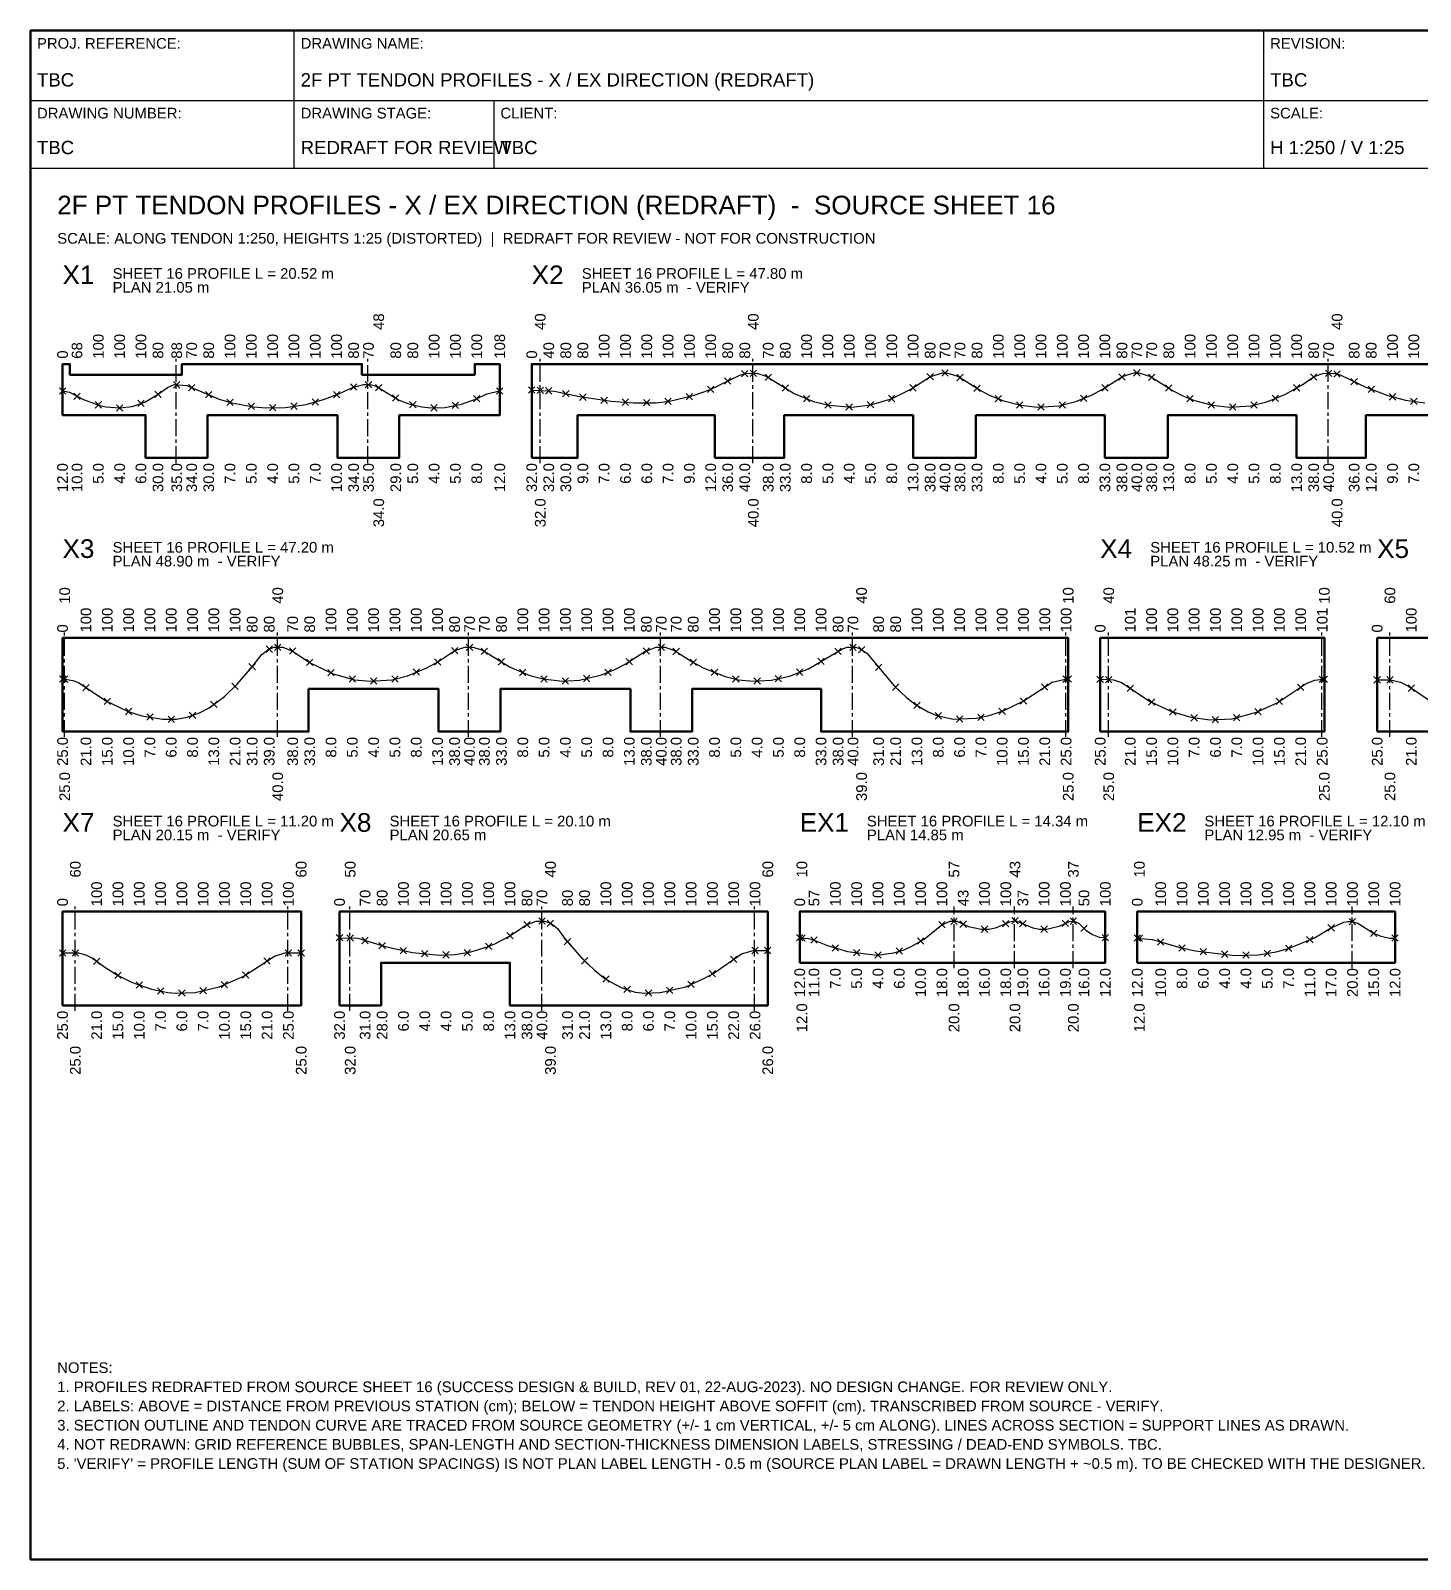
# Model space of a CAD drawing. Header units: millimetres. Extents: x 7 to 413, y 5 to 292.
# Drawn here: x 7 to 267.9, y 5 to 292 of the extents above; entities that cross this region are included whole.
import ezdxf
from ezdxf.enums import TextEntityAlignment as Align

# ---------------------------------------------------------------- set-up
doc = ezdxf.new("R2010")
doc.units = ezdxf.units.MM
doc.linetypes.add('CENTER', pattern=[5.08, 3.175, -0.635, 0.635, -0.635])
for name, color, linetype, lineweight in [('S-ANNO-TEXT', 7, 'CONTINUOUS', 18), ('S-CONC-OUTLINE', 7, 'CONTINUOUS', 50), ('S-DETAIL-THIN', 8, 'CONTINUOUS', 18), ('S-GRID', 1, 'CENTER', 25), ('S-PT-TENDON', 3, 'CONTINUOUS', 25), ('S-TBLK-BORDER', 7, 'CONTINUOUS', 50), ('S-TBLK-LINE', 7, 'CONTINUOUS', 25), ('S-TBLK-TEXT', 7, 'CONTINUOUS', 18)]:
    doc.layers.add(name, color=color, linetype=linetype, lineweight=lineweight)
doc.styles.add('TEXT_2.0', font='arial.ttf')
doc.styles.add('TEXT_2.5', font='arial.ttf')
doc.styles.add('TEXT_3.5', font='arial.ttf')

# ---------------------------------------------------------------- blocks, each defined once
blk = doc.blocks.new('STR_TITLEBLOCK_A3')
at = {"layer": 'S-TBLK-BORDER'}
blk.add_lwpolyline([(7, 5), (413, 5), (413, 292), (7, 292)], close=True, dxfattribs=at)
at = {"layer": 'S-TBLK-LINE'}
for p, q in [((56.5, 266.2), (56.5, 292)), ((238.5, 266.2), (238.5, 292)), ((7, 278.9), (272.2, 278.9)), ((94, 266.2), (94, 278.9)), ((7, 266.2), (413, 266.2))]:
    blk.add_line(p, q, dxfattribs=at)
at = {"layer": 'S-TBLK-TEXT', "color": 8, "style": 'TEXT_2.0'}
for s, p in [('PROJ. REFERENCE:', (8.2, 288.6)), ('DRAWING NAME:', (57.7, 288.6)), ('REVISION:', (239.7, 288.6)), ('DRAWING NUMBER:', (8.2, 275.5)), ('DRAWING STAGE:', (57.7, 275.5)), ('CLIENT:', (95.2, 275.5)), ('SCALE:', (239.7, 275.5))]:
    blk.add_text(s, height=2, dxfattribs=at).set_placement(p)
at = {"layer": 'S-TBLK-TEXT', "style": 'TEXT_2.5'}
for tag, p in [('PROJ_REFERENCE', (8.2, 281.5)), ('DRAWING_NAME', (57.7, 281.5)), ('REVISION', (239.7, 281.5)), ('DRAWN_BY', (320.9, 281.5)), ('DRAWING_NUMBER', (8.2, 268.8)), ('DRAWING_STAGE', (57.7, 268.8)), ('CLIENT', (95.2, 268.8)), ('SCALE', (239.7, 268.8)), ('ISSUE_DATE', (320.9, 268.8))]:
    blk.add_attdef(tag, p, '', height=2.5, dxfattribs=at)

msp = doc.modelspace()

# ---------------------------------------------------------------- linework, layer by layer
at = {"layer": 'S-CONC-OUTLINE'}
for points in [[(13, 219.8), (28.6, 219.8), (28.6, 211.8), (40.2, 211.8), (40.2, 219.8), (64.6, 219.8), (64.6, 211.8), (76.2, 211.8), (76.2, 219.8), (95.08, 219.8), (95.08, 229.4), (90.4, 229.4), (90.4, 227.4), (69.2, 227.4), (69.2, 229.4), (35.4, 229.4), (35.4, 227.4), (14.4, 227.4), (14.4, 229.4), (13, 229.4)], [(101.08, 211.8), (109.68, 211.8), (109.68, 219.8), (135.48, 219.8), (135.48, 211.8), (148.48, 211.8), (148.48, 219.8), (172.68, 219.8), (172.68, 211.8), (184.48, 211.8), (184.48, 219.8), (208.68, 219.8), (208.68, 211.8), (220.48, 211.8), (220.48, 219.8), (244.68, 219.8), (244.68, 211.8), (257.68, 211.8), (257.68, 219.8), (283.48, 219.8), (283.48, 211.8), (292.28, 211.8), (292.28, 229.4), (101.08, 229.4)], [(13, 160.4), (59.2, 160.4), (59.2, 168.4), (83.6, 168.4), (83.6, 160.4), (95.2, 160.4), (95.2, 168.4), (119.6, 168.4), (119.6, 160.4), (131.2, 160.4), (131.2, 168.4), (155.4, 168.4), (155.4, 160.4), (201.8, 160.4), (201.8, 178), (13, 178)], [(207.8, 160.4), (249.88, 160.4), (249.88, 178), (207.8, 178)], [(259.8, 160.4), (304.6, 160.4), (304.6, 178), (259.8, 178)], [(13, 109), (57.8, 109), (57.8, 126.6), (13, 126.6)], [(65, 109), (72.8, 109), (72.8, 117), (97, 117), (97, 109), (145.4, 109), (145.4, 126.6), (65, 126.6)], [(151.4, 117), (208.76, 117), (208.76, 126.6), (151.4, 126.6)], [(214.76, 117), (263.16, 117), (263.16, 126.6), (214.76, 126.6)]]:
    msp.add_lwpolyline(points, close=True, dxfattribs=at)
at = {"layer": 'S-DETAIL-THIN'}
for p, q in [((137.28, 225.61), (138.48, 226.81)), ((137.28, 226.81), (138.48, 225.61)), ((140.48, 226.97), (141.68, 228.17)), ((140.48, 228.17), (141.68, 226.97)), ((142.08, 227.04), (143.28, 228.24)), ((142.08, 228.24), (143.28, 227.04)), ((144.88, 226.29), (146.08, 227.49)), ((144.88, 227.49), (146.08, 226.29)), ((175.28, 226.41), (176.48, 227.61)), ((175.28, 227.61), (176.48, 226.41)), ((178.08, 227.13), (179.28, 228.33)), ((178.08, 228.33), (179.28, 227.13)), ((180.88, 226.27), (182.08, 227.47)), ((180.88, 227.47), (182.08, 226.27)), ((211.28, 226.38), (212.48, 227.58)), ((211.28, 227.58), (212.48, 226.38)), ((214.08, 227.15), (215.28, 228.35)), ((214.08, 228.35), (215.28, 227.15)), ((216.88, 226.3), (218.08, 227.5)), ((216.88, 227.5), (218.08, 226.3)), ((247.28, 226.38), (248.48, 227.58)), ((247.28, 227.58), (248.48, 226.38)), ((250.08, 227.04), (251.28, 228.24)), ((250.08, 228.24), (251.28, 227.04)), ((251.68, 226.92), (252.88, 228.12)), ((251.68, 228.12), (252.88, 226.92)), ((12.4, 223.75), (13.6, 224.95)), ((12.4, 224.95), (13.6, 223.75)), ((15.12, 222.76), (16.32, 223.96)), ((15.12, 223.96), (16.32, 222.76)), ((30.32, 223.1), (31.52, 224.3)), ((30.32, 224.3), (31.52, 223.1)), ((33.84, 224.9), (35.04, 226.1)), ((33.84, 226.1), (35.04, 224.9)), ((36.64, 224.38), (37.84, 225.58)), ((36.64, 225.58), (37.84, 224.38)), ((39.84, 223.04), (41.04, 224.24)), ((39.84, 224.24), (41.04, 223.04)), ((63.84, 223.05), (65.04, 224.25)), ((63.84, 224.25), (65.04, 223.05)), ((67.04, 224.47), (68.24, 225.67)), ((67.04, 225.67), (68.24, 224.47)), ((69.84, 224.94), (71.04, 226.14)), ((69.84, 226.14), (71.04, 224.94)), ((71.76, 224.35), (72.96, 225.55)), ((71.76, 225.55), (72.96, 224.35)), ((94.48, 223.75), (95.68, 224.95)), ((94.48, 224.95), (95.68, 223.75)), ((100.48, 223.91), (101.68, 225.11)), ((100.48, 225.11), (101.68, 223.91)), ((102.08, 223.85), (103.28, 225.05)), ((102.08, 225.05), (103.28, 223.85)), ((103.68, 223.77), (104.88, 224.97)), ((103.68, 224.97), (104.88, 223.77)), ((106.88, 223.25), (108.08, 224.45)), ((106.88, 224.45), (108.08, 223.25)), ((130.08, 222.7), (131.28, 223.9)), ((130.08, 223.9), (131.28, 222.7)), ((134.08, 224.06), (135.28, 225.26)), ((134.08, 225.26), (135.28, 224.06)), ((148.08, 224.32), (149.28, 225.52)), ((148.08, 225.52), (149.28, 224.32)), ((172.08, 224.33), (173.28, 225.53)), ((172.08, 225.53), (173.28, 224.33)), ((184.08, 224.25), (185.28, 225.45)), ((184.08, 225.45), (185.28, 224.25)), ((208.08, 224.34), (209.28, 225.54)), ((208.08, 225.54), (209.28, 224.34)), ((220.08, 224.28), (221.28, 225.48)), ((220.08, 225.48), (221.28, 224.28)), ((244.08, 224.34), (245.28, 225.54)), ((244.08, 225.54), (245.28, 224.34)), ((254.88, 225.51), (256.08, 226.71)), ((254.88, 226.71), (256.08, 225.51)), ((258.08, 224.05), (259.28, 225.25)), ((258.08, 225.25), (259.28, 224.05)), ((19.12, 221.14), (20.32, 222.34)), ((19.12, 222.34), (20.32, 221.14)), ((23.12, 220.57), (24.32, 221.77)), ((23.12, 221.77), (24.32, 220.57)), ((27.12, 221.41), (28.32, 222.61)), ((27.12, 222.61), (28.32, 221.41)), ((43.84, 221.62), (45.04, 222.82)), ((43.84, 222.82), (45.04, 221.62)), ((47.84, 220.84), (49.04, 222.04)), ((47.84, 222.04), (49.04, 220.84)), ((51.84, 220.59), (53.04, 221.79)), ((51.84, 221.79), (53.04, 220.59)), ((55.84, 220.89), (57.04, 222.09)), ((55.84, 222.09), (57.04, 220.89)), ((59.84, 221.7), (61.04, 222.9)), ((59.84, 222.9), (61.04, 221.7)), ((74.96, 222.43), (76.16, 223.63)), ((74.96, 223.63), (76.16, 222.43)), ((78.16, 221.18), (79.36, 222.38)), ((78.16, 222.38), (79.36, 221.18)), ((82.16, 220.58), (83.36, 221.78)), ((82.16, 221.78), (83.36, 220.58)), ((86.16, 221.05), (87.36, 222.25)), ((86.16, 222.25), (87.36, 221.05)), ((90.16, 222.29), (91.36, 223.49)), ((90.16, 223.49), (91.36, 222.29)), ((110.08, 222.58), (111.28, 223.78)), ((110.08, 223.78), (111.28, 222.58)), ((114.08, 222.01), (115.28, 223.21)), ((114.08, 223.21), (115.28, 222.01)), ((118.08, 221.64), (119.28, 222.84)), ((118.08, 222.84), (119.28, 221.64)), ((122.08, 221.53), (123.28, 222.73)), ((122.08, 222.73), (123.28, 221.53)), ((126.08, 221.79), (127.28, 222.99)), ((126.08, 222.99), (127.28, 221.79)), ((152.08, 222.32), (153.28, 223.52)), ((152.08, 223.52), (153.28, 222.32)), ((156.08, 221.1), (157.28, 222.3)), ((156.08, 222.3), (157.28, 221.1)), ((160.08, 220.72), (161.28, 221.92)), ((160.08, 221.92), (161.28, 220.72)), ((164.08, 221.15), (165.28, 222.35)), ((164.08, 222.35), (165.28, 221.15)), ((168.08, 222.33), (169.28, 223.53)), ((168.08, 223.53), (169.28, 222.33)), ((188.08, 222.29), (189.28, 223.49)), ((188.08, 223.49), (189.28, 222.29)), ((192.08, 221.12), (193.28, 222.32)), ((192.08, 222.32), (193.28, 221.12)), ((196.08, 220.72), (197.28, 221.92)), ((196.08, 221.92), (197.28, 220.72)), ((200.08, 221.13), (201.28, 222.33)), ((200.08, 222.33), (201.28, 221.13)), ((204.08, 222.36), (205.28, 223.56)), ((204.08, 223.56), (205.28, 222.36)), ((224.08, 222.28), (225.28, 223.48)), ((224.08, 223.48), (225.28, 222.28)), ((228.08, 221.12), (229.28, 222.32)), ((228.08, 222.32), (229.28, 221.12)), ((232.08, 220.72), (233.28, 221.92)), ((232.08, 221.92), (233.28, 220.72)), ((236.08, 221.11), (237.28, 222.31)), ((236.08, 222.31), (237.28, 221.11)), ((240.08, 222.38), (241.28, 223.58)), ((240.08, 223.58), (241.28, 222.38)), ((262.08, 222.64), (263.28, 223.84)), ((262.08, 223.84), (263.28, 222.64)), ((266.08, 221.8), (267.28, 223)), ((266.08, 223), (267.28, 221.8)), ((51.2, 175.28), (52.4, 176.48)), ((51.2, 176.48), (52.4, 175.28)), ((52.8, 175.64), (54, 176.84)), ((52.8, 176.84), (54, 175.64)), ((55.6, 174.91), (56.8, 176.11)), ((55.6, 176.11), (56.8, 174.91)), ((86, 174.97), (87.2, 176.17)), ((86, 176.17), (87.2, 174.97)), ((88.8, 175.64), (90, 176.84)), ((88.8, 176.84), (90, 175.64)), ((91.6, 174.87), (92.8, 176.07)), ((91.6, 176.07), (92.8, 174.87)), ((122, 174.94), (123.2, 176.14)), ((122, 176.14), (123.2, 174.94)), ((124.8, 175.64), (126, 176.84)), ((124.8, 176.84), (126, 175.64)), ((127.6, 174.84), (128.8, 176.04)), ((127.6, 176.04), (128.8, 174.84)), ((158, 174.89), (159.2, 176.09)), ((158, 176.09), (159.2, 174.89)), ((160.8, 175.64), (162, 176.84)), ((160.8, 176.84), (162, 175.64)), ((162.4, 175.19), (163.6, 176.39)), ((162.4, 176.39), (163.6, 175.19)), ((48, 171.97), (49.2, 173.17)), ((48, 173.17), (49.2, 171.97)), ((58.8, 172.79), (60, 173.99)), ((58.8, 173.99), (60, 172.79)), ((82.8, 172.88), (84, 174.08)), ((82.8, 174.08), (84, 172.88)), ((94.8, 172.9), (96, 174.1)), ((94.8, 174.1), (96, 172.9)), ((118.8, 172.94), (120, 174.14)), ((118.8, 174.14), (120, 172.94)), ((130.8, 172.78), (132, 173.98)), ((130.8, 173.98), (132, 172.78)), ((154.8, 173), (156, 174.2)), ((154.8, 174.2), (156, 173)), ((165.6, 171.86), (166.8, 173.06)), ((165.6, 173.06), (166.8, 171.86)), ((12.4, 169.69), (13.6, 170.89)), ((12.4, 170.89), (13.6, 169.69)), ((12.8, 169.64), (14, 170.84)), ((12.8, 170.84), (14, 169.64)), ((44.8, 168.32), (46, 169.52)), ((44.8, 169.52), (46, 168.32)), ((62.8, 170.85), (64, 172.05)), ((62.8, 172.05), (64, 170.85)), ((66.8, 169.66), (68, 170.86)), ((66.8, 170.86), (68, 169.66)), ((70.8, 169.3), (72, 170.5)), ((70.8, 170.5), (72, 169.3)), ((74.8, 169.7), (76, 170.9)), ((74.8, 170.9), (76, 169.7)), ((78.8, 170.97), (80, 172.17)), ((78.8, 172.17), (80, 170.97)), ((98.8, 170.9), (100, 172.1)), ((98.8, 172.1), (100, 170.9)), ((102.8, 169.66), (104, 170.86)), ((102.8, 170.86), (104, 169.66)), ((106.8, 169.29), (108, 170.49)), ((106.8, 170.49), (108, 169.29)), ((110.8, 169.77), (112, 170.97)), ((110.8, 170.97), (112, 169.77)), ((114.8, 170.93), (116, 172.13)), ((114.8, 172.13), (116, 170.93)), ((134.8, 170.94), (136, 172.14)), ((134.8, 172.14), (136, 170.94)), ((138.8, 169.66), (140, 170.86)), ((138.8, 170.86), (140, 169.66)), ((142.8, 169.3), (144, 170.5)), ((142.8, 170.5), (144, 169.3)), ((146.8, 169.75), (148, 170.95)), ((146.8, 170.95), (148, 169.75)), ((150.8, 170.96), (152, 172.16)), ((150.8, 172.16), (152, 170.96)), ((168.8, 168.14), (170, 169.34)), ((168.8, 169.34), (170, 168.14)), ((196.8, 168.18), (198, 169.38)), ((196.8, 169.38), (198, 168.18)), ((200.8, 169.65), (202, 170.85)), ((200.8, 170.85), (202, 169.65)), ((201.2, 169.69), (202.4, 170.89)), ((201.2, 170.89), (202.4, 169.69)), ((207.2, 169.62), (208.4, 170.82)), ((207.2, 170.82), (208.4, 169.62)), ((208.8, 169.56), (210, 170.76)), ((208.8, 170.76), (210, 169.56)), ((248.88, 169.61), (250.08, 170.81)), ((248.88, 170.81), (250.08, 169.61)), ((249.28, 169.62), (250.48, 170.82)), ((249.28, 170.82), (250.48, 169.62)), ((259.2, 169.52), (260.4, 170.72)), ((259.2, 170.72), (260.4, 169.52)), ((261.6, 169.52), (262.8, 170.72)), ((261.6, 170.72), (262.8, 169.52)), ((16.8, 168.07), (18, 169.27)), ((16.8, 169.27), (18, 168.07)), ((20.8, 165.46), (22, 166.66)), ((20.8, 166.66), (22, 165.46)), ((192.8, 165.54), (194, 166.74)), ((192.8, 166.74), (194, 165.54)), ((212.84, 167.93), (214.04, 169.13)), ((212.84, 169.13), (214.04, 167.93)), ((216.84, 165.35), (218.04, 166.55)), ((216.84, 166.55), (218.04, 165.35)), ((240.84, 165.47), (242.04, 166.67)), ((240.84, 166.67), (242.04, 165.47)), ((244.84, 168.11), (246.04, 169.31)), ((244.84, 169.31), (246.04, 168.11)), ((265.6, 167.96), (266.8, 169.16)), ((265.6, 169.16), (266.8, 167.96)), ((24.8, 163.57), (26, 164.77)), ((24.8, 164.77), (26, 163.57)), ((28.8, 162.52), (30, 163.72)), ((28.8, 163.72), (30, 162.52)), ((36.8, 162.84), (38, 164.04)), ((36.8, 164.04), (38, 162.84)), ((40.8, 164.91), (42, 166.11)), ((40.8, 166.11), (42, 164.91)), ((172.8, 164.75), (174, 165.95)), ((172.8, 165.95), (174, 164.75)), ((176.8, 162.76), (178, 163.96)), ((176.8, 163.96), (178, 162.76)), ((184.8, 162.49), (186, 163.69)), ((184.8, 163.69), (186, 162.49)), ((188.8, 163.63), (190, 164.83)), ((188.8, 164.83), (190, 163.63)), ((220.84, 163.49), (222.04, 164.69)), ((220.84, 164.69), (222.04, 163.49)), ((224.84, 162.39), (226.04, 163.59)), ((224.84, 163.59), (226.04, 162.39)), ((232.84, 162.42), (234.04, 163.62)), ((232.84, 163.62), (234.04, 162.42)), ((236.84, 163.56), (238.04, 164.76)), ((236.84, 164.76), (238.04, 163.56)), ((32.8, 162.11), (34, 163.31)), ((32.8, 163.31), (34, 162.11)), ((180.8, 162.17), (182, 163.37)), ((180.8, 163.37), (182, 162.17)), ((228.84, 162.05), (230.04, 163.25)), ((228.84, 163.25), (230.04, 162.05)), ((99.6, 123.57), (100.8, 124.77)), ((99.6, 124.77), (100.8, 123.57)), ((102.4, 124.24), (103.6, 125.44)), ((102.4, 125.44), (103.6, 124.24)), ((104, 123.82), (105.2, 125.02)), ((104, 125.02), (105.2, 123.82)), ((177.48, 123.54), (178.68, 124.74)), ((177.48, 124.74), (178.68, 123.54)), ((179.76, 124.21), (180.96, 125.41)), ((179.76, 125.41), (180.96, 124.21)), ((181.48, 123.65), (182.68, 124.85)), ((181.48, 124.85), (182.68, 123.65)), ((185.48, 122.71), (186.68, 123.91)), ((185.48, 123.91), (186.68, 122.71)), ((189.48, 123.76), (190.68, 124.96)), ((189.48, 124.96), (190.68, 123.76)), ((191.2, 124.32), (192.4, 125.52)), ((191.2, 125.52), (192.4, 124.32)), ((192.68, 123.74), (193.88, 124.94)), ((192.68, 124.94), (193.88, 123.74)), ((196.68, 122.71), (197.88, 123.91)), ((196.68, 123.91), (197.88, 122.71)), ((200.68, 123.79), (201.88, 124.99)), ((200.68, 124.99), (201.88, 123.79)), ((202.16, 124.22), (203.36, 125.42)), ((202.16, 125.42), (203.36, 124.22)), ((204.16, 122.87), (205.36, 124.07)), ((204.16, 124.07), (205.36, 122.87)), ((250.56, 122.96), (251.76, 124.16)), ((250.56, 124.16), (251.76, 122.96)), ((254.56, 124.14), (255.76, 125.34)), ((254.56, 125.34), (255.76, 124.14)), ((64.4, 121.1), (65.6, 122.3)), ((64.4, 122.3), (65.6, 121.1)), ((66.4, 121.04), (67.6, 122.24)), ((66.4, 122.24), (67.6, 121.04)), ((69.2, 120.59), (70.4, 121.79)), ((69.2, 121.79), (70.4, 120.59)), ((72.4, 119.63), (73.6, 120.83)), ((72.4, 120.83), (73.6, 119.63)), ((92.4, 119.51), (93.6, 120.71)), ((92.4, 120.71), (93.6, 119.51)), ((96.4, 121.49), (97.6, 122.69)), ((96.4, 122.69), (97.6, 121.49)), ((107.2, 120.37), (108.4, 121.57)), ((107.2, 121.57), (108.4, 120.37)), ((150.8, 121.1), (152, 122.3)), ((150.8, 122.3), (152, 121.1)), ((151.2, 121.06), (152.4, 122.26)), ((151.2, 122.26), (152.4, 121.06)), ((153.48, 120.67), (154.68, 121.87)), ((153.48, 121.87), (154.68, 120.67)), ((173.48, 120.47), (174.68, 121.67)), ((173.48, 121.67), (174.68, 120.47)), ((208.16, 121.14), (209.36, 122.34)), ((208.16, 122.34), (209.36, 121.14)), ((214.16, 121.04), (215.36, 122.24)), ((214.16, 122.24), (215.36, 121.04)), ((214.56, 121), (215.76, 122.2)), ((214.56, 122.2), (215.76, 121)), ((218.56, 120.31), (219.76, 121.51)), ((218.56, 121.51), (219.76, 120.31)), ((246.56, 120.73), (247.76, 121.93)), ((246.56, 121.93), (247.76, 120.73)), ((258.56, 121.93), (259.76, 123.13)), ((258.56, 123.13), (259.76, 121.93)), ((262.56, 121.04), (263.76, 122.24)), ((262.56, 122.24), (263.76, 121.04)), ((12.4, 118.24), (13.6, 119.44)), ((12.4, 119.44), (13.6, 118.24)), ((14.8, 118.24), (16, 119.44)), ((14.8, 119.44), (16, 118.24)), ((18.8, 116.69), (20, 117.89)), ((18.8, 117.89), (20, 116.69)), ((50.8, 116.73), (52, 117.93)), ((50.8, 117.93), (52, 116.73)), ((54.8, 118.24), (56, 119.44)), ((54.8, 119.44), (56, 118.24)), ((57.2, 118.24), (58.4, 119.44)), ((57.2, 119.44), (58.4, 118.24)), ((76.4, 118.7), (77.6, 119.9)), ((76.4, 119.9), (77.6, 118.7)), ((80.4, 118.12), (81.6, 119.32)), ((80.4, 119.32), (81.6, 118.12)), ((84.4, 117.9), (85.6, 119.1)), ((84.4, 119.1), (85.6, 117.9)), ((88.4, 118.32), (89.6, 119.52)), ((88.4, 119.52), (89.6, 118.32)), ((110.4, 116.77), (111.6, 117.97)), ((110.4, 117.97), (111.6, 116.77)), ((138.4, 117.07), (139.6, 118.27)), ((138.4, 118.27), (139.6, 117.07)), ((142.4, 118.71), (143.6, 119.91)), ((142.4, 119.91), (143.6, 118.71)), ((144.8, 118.71), (146, 119.91)), ((144.8, 119.91), (146, 118.71)), ((157.48, 119.19), (158.68, 120.39)), ((157.48, 120.39), (158.68, 119.19)), ((161.48, 118.31), (162.68, 119.51)), ((161.48, 119.51), (162.68, 118.31)), ((165.48, 117.89), (166.68, 119.09)), ((165.48, 119.09), (166.68, 117.89)), ((169.48, 118.59), (170.68, 119.79)), ((169.48, 119.79), (170.68, 118.59)), ((222.56, 119.2), (223.76, 120.4)), ((222.56, 120.4), (223.76, 119.2)), ((226.56, 118.48), (227.76, 119.68)), ((226.56, 119.68), (227.76, 118.48)), ((230.56, 118.02), (231.76, 119.22)), ((230.56, 119.22), (231.76, 118.02)), ((234.56, 117.84), (235.76, 119.04)), ((234.56, 119.04), (235.76, 117.84)), ((238.56, 118.18), (239.76, 119.38)), ((238.56, 119.38), (239.76, 118.18)), ((242.56, 119.1), (243.76, 120.3)), ((242.56, 120.3), (243.76, 119.1)), ((22.8, 114.05), (24, 115.25)), ((22.8, 115.25), (24, 114.05)), ((46.8, 114.13), (48, 115.33)), ((46.8, 115.33), (48, 114.13)), ((134.4, 114.34), (135.6, 115.54)), ((134.4, 115.54), (135.6, 114.34)), ((26.8, 112.24), (28, 113.44)), ((26.8, 113.44), (28, 112.24)), ((30.8, 111.09), (32, 112.29)), ((30.8, 112.29), (32, 111.09)), ((34.8, 110.74), (36, 111.94)), ((34.8, 111.94), (36, 110.74)), ((38.8, 111.16), (40, 112.36)), ((38.8, 112.36), (40, 111.16)), ((42.8, 112.3), (44, 113.5)), ((42.8, 113.5), (44, 112.3)), ((114.4, 113.34), (115.6, 114.54)), ((114.4, 114.54), (115.6, 113.34)), ((118.4, 111.4), (119.6, 112.6)), ((118.4, 112.6), (119.6, 111.4)), ((122.4, 110.74), (123.6, 111.94)), ((122.4, 111.94), (123.6, 110.74)), ((126.4, 111.22), (127.6, 112.42)), ((126.4, 112.42), (127.6, 111.22)), ((130.4, 112.35), (131.6, 113.55)), ((130.4, 113.55), (131.6, 112.35))]:
    msp.add_line(p, q, dxfattribs=at)
at = {"layer": 'S-GRID'}
for p, q in [((34.32, 210.8), (34.32, 230.4)), ((70.32, 210.8), (70.32, 230.4)), ((102.64, 210.8), (102.64, 230.4)), ((142.56, 210.8), (142.56, 230.4)), ((250.6, 210.8), (250.6, 230.4)), ((13.36, 159.4), (13.36, 179)), ((53.36, 159.4), (53.36, 179)), ((89.24, 159.4), (89.24, 179)), ((125.24, 159.4), (125.24, 179)), ((161.32, 159.4), (161.32, 179)), ((201.32, 159.4), (201.32, 179)), ((209.36, 159.4), (209.36, 179)), ((249.44, 159.4), (249.44, 179)), ((262.16, 159.4), (262.16, 179)), ((15.36, 108), (15.36, 127.6)), ((55.32, 108), (55.32, 127.6)), ((66.96, 108), (66.96, 127.6)), ((102.96, 108), (102.96, 127.6)), ((142.92, 108), (142.92, 127.6)), ((180.36, 116), (180.36, 127.6)), ((191.72, 116), (191.72, 127.6)), ((202.72, 116), (202.72, 127.6)), ((255.08, 116), (255.08, 127.6))]:
    msp.add_line(p, q, dxfattribs=at)
at = {"layer": 'S-PT-TENDON'}
for points in [[(101.24, 224.51), (105.35, 224.32), (110.03, 223.28), (115.97, 222.42), (120.19, 222.13), (124.42, 222.13), (126.93, 222.42), (131.38, 223.47), (134.47, 224.56), (140.18, 227.32), (141.2, 227.61), (143.37, 227.66), (145.09, 227.13), (150.34, 223.9), (153.99, 222.37), (156.85, 221.66), (161.19, 221.28), (164.73, 221.75), (168.72, 222.94), (172.26, 224.66), (175.92, 227.04), (178.2, 227.75), (179.23, 227.7), (181.06, 227.13), (185.28, 224.47), (187.11, 223.51), (189.73, 222.47), (192.93, 221.66), (196.01, 221.28), (200.01, 221.56), (203.21, 222.37), (206.29, 223.61), (208.23, 224.66), (212.12, 227.13), (214.17, 227.75), (215.08, 227.75), (217.25, 227.04), (221.48, 224.37), (223.31, 223.42), (225.48, 222.56), (228.9, 221.66), (232.1, 221.28), (236.1, 221.56), (239.06, 222.32), (242.49, 223.7), (245.69, 225.51), (247.97, 227.04), (249.8, 227.66), (251.97, 227.61), (253, 227.32), (257.68, 225.04), (261.79, 223.47), (265.1, 222.61), (268.75, 222.13)], [(13, 224.35), (14.29, 224.11), (16.92, 222.73), (20, 221.64), (21.14, 221.35), (23.77, 221.16), (26.06, 221.45), (28.46, 222.26), (30.97, 223.73), (32.68, 225.02), (33.94, 225.54), (36.34, 225.35), (42.4, 222.83), (44.8, 222.11), (48.91, 221.35), (51.19, 221.16), (54.85, 221.26), (58.74, 221.83), (62.16, 222.78), (65.02, 223.88), (67.42, 225.02), (69.59, 225.54), (70.73, 225.54), (71.76, 225.3), (76.22, 222.64), (77.82, 222.02), (80.45, 221.35), (82.16, 221.16), (84.79, 221.26), (87.87, 221.88), (90.73, 222.88), (92.67, 223.83), (95.07, 224.35)], [(13.13, 170.29), (14.96, 170), (15.98, 169.62), (21.12, 166.19), (25.35, 164.19), (27.86, 163.38), (31.74, 162.71), (34.37, 162.71), (36.42, 163.1), (38.71, 163.9), (40.53, 164.86), (43.39, 167), (45.79, 169.29), (48.3, 172.19), (50.36, 174.81), (51.61, 175.81), (52.75, 176.24), (54.35, 176.24), (56.18, 175.52), (59.49, 173.33), (63.83, 171.24), (67.83, 170.14), (70.8, 169.86), (74.79, 170.14), (77.76, 170.9), (81.42, 172.38), (83.47, 173.52), (86.67, 175.62), (88.5, 176.24), (90.1, 176.24), (91.81, 175.71), (97.06, 172.48), (100.72, 170.95), (103.23, 170.29), (106.77, 169.86), (110.08, 170.05), (114.19, 171.05), (116.82, 172.1), (118.64, 173.05), (122.3, 175.43), (124.47, 176.24), (126.07, 176.24), (127.78, 175.71), (131.32, 173.43), (133.26, 172.38), (137.37, 170.76), (139.88, 170.14), (142.74, 169.86), (146.05, 170.05), (149.48, 170.81), (153.02, 172.19), (159.3, 175.9), (160.32, 176.24), (161.92, 176.24), (162.84, 175.9), (163.98, 175.1), (169.12, 169), (171.52, 166.76), (173.11, 165.52), (175.51, 164.1), (177.11, 163.43), (180.19, 162.71), (184.53, 162.9), (186.93, 163.43), (189.56, 164.29), (193.33, 166.1), (198.81, 169.71), (201.55, 170.29)], [(207.94, 170.22), (210.33, 170.12), (211.82, 169.6), (217.18, 166.08), (221.17, 164.17), (224.82, 163.08), (228.36, 162.6), (232.58, 162.79), (237.14, 164.03), (241.02, 165.79), (246.5, 169.41), (248.1, 170.03), (249.58, 170.22)], [(259.94, 170.12), (262.34, 170.12), (264.17, 169.7), (265.65, 168.93), (270.33, 165.79), (272.84, 164.55), (276.38, 163.27), (280.61, 162.5), (283.69, 162.5), (286.55, 162.98), (289.17, 163.7), (291.23, 164.46), (293.97, 165.79), (299.22, 169.31), (301.16, 170.03), (304.36, 170.12)], [(65.13, 121.7), (68.45, 121.6), (73.81, 119.98), (78.72, 118.93), (83.75, 118.46), (86.71, 118.55), (89.68, 119.03), (92.54, 119.93), (94.02, 120.5), (96.76, 121.93), (100.07, 124.12), (101.9, 124.84), (103.5, 124.84), (104.64, 124.41), (105.9, 123.41), (107.38, 121.46), (110.46, 117.89), (112.86, 115.6), (114.57, 114.22), (115.72, 113.46), (117.89, 112.36), (120.51, 111.5), (122.34, 111.31), (125.19, 111.41), (129.99, 112.5), (133.41, 114.03), (135.24, 115.08), (140.49, 118.7), (142.66, 119.31), (145.18, 119.31)], [(151.4, 121.7), (153.05, 121.55), (154.08, 121.27), (156.59, 120.22), (160.36, 119.12), (165.84, 118.46), (169.03, 118.89), (170.97, 119.46), (172.46, 120.12), (174.74, 121.46), (178.05, 124.12), (179.65, 124.84), (180.91, 124.79), (183.08, 123.79), (185.47, 123.31), (186.96, 123.31), (188.33, 123.6), (190.84, 124.7), (191.87, 124.93), (195.18, 123.55), (196.43, 123.31), (197.8, 123.31), (200.31, 123.93), (202.03, 124.74), (202.94, 124.84), (203.85, 124.36), (205.11, 123.12), (206.36, 122.31), (207.62, 121.84), (208.76, 121.74)], [(214.76, 121.64), (217.65, 121.35), (222.57, 119.92), (225.65, 119.26), (233.07, 118.4), (237.53, 118.5), (240.84, 119.07), (243.13, 119.69), (248.04, 121.69), (251.01, 123.5), (253.52, 124.64), (254.2, 124.78), (255, 124.78), (256.15, 124.45), (259.12, 122.54), (260.49, 122.02), (262.2, 121.64), (263.16, 121.64)], [(13.15, 118.84), (16.01, 118.84), (17.49, 118.41), (18.63, 117.84), (21.14, 116.03), (23.31, 114.7), (25.94, 113.36), (29.71, 112.03), (32.79, 111.41), (34.27, 111.31), (37.93, 111.41), (42.38, 112.46), (47.06, 114.5), (52.77, 118.22), (54.71, 118.84), (57.56, 118.84)]]:
    msp.add_lwpolyline(points, dxfattribs=at)

# ---------------------------------------------------------------- block references
at = {"layer": 'S-TBLK-LINE'}
ref = msp.add_blockref('STR_TITLEBLOCK_A3', (0, 0), dxfattribs=at)
ref.add_attrib('PROJ_REFERENCE', 'TBC', (8.2, 281.5), dxfattribs={"layer": 'S-TBLK-TEXT', "height": 2.5, "style": 'TEXT_2.5'})
ref.add_attrib('DRAWING_NAME', '2F PT TENDON PROFILES - X / EX DIRECTION (REDRAFT)', (57.7, 281.5), dxfattribs={"layer": 'S-TBLK-TEXT', "height": 2.5, "style": 'TEXT_2.5'})
ref.add_attrib('REVISION', 'TBC', (239.7, 281.5), dxfattribs={"layer": 'S-TBLK-TEXT', "height": 2.5, "style": 'TEXT_2.5'})
ref.add_attrib('DRAWING_NUMBER', 'TBC', (8.2, 268.8), dxfattribs={"layer": 'S-TBLK-TEXT', "height": 2.5, "style": 'TEXT_2.5'})
ref.add_attrib('DRAWING_STAGE', 'REDRAFT FOR REVIEW', (57.7, 268.8), dxfattribs={"layer": 'S-TBLK-TEXT', "height": 2.5, "style": 'TEXT_2.5'})
ref.add_attrib('CLIENT', 'TBC', (95.2, 268.8), dxfattribs={"layer": 'S-TBLK-TEXT', "height": 2.5, "style": 'TEXT_2.5'})
ref.add_attrib('SCALE', 'H 1:250 / V 1:25', (239.7, 268.8), dxfattribs={"layer": 'S-TBLK-TEXT', "height": 2.5, "style": 'TEXT_2.5'})

# ---------------------------------------------------------------- texts
at = {"layer": 'S-ANNO-TEXT'}
for s, height, style, p in [('2F PT TENDON PROFILES - X / EX DIRECTION (REDRAFT)  -  SOURCE SHEET 16', 3.5, 'TEXT_3.5', (12, 257.5)), ('SCALE: ALONG TENDON 1:250, HEIGHTS 1:25 (DISTORTED)  |  REDRAFT FOR REVIEW - NOT FOR CONSTRUCTION', 2, 'TEXT_2.0', (12, 252)), ('X1', 3.5, 'TEXT_3.5', (13, 244.4)), ('SHEET 16 PROFILE L = 20.52 m', 2, 'TEXT_2.0', (22.4, 245.4)), ('X2', 3.5, 'TEXT_3.5', (101.08, 244.4)), ('SHEET 16 PROFILE L = 47.80 m', 2, 'TEXT_2.0', (110.48, 245.4)), ('PLAN 21.05 m', 2, 'TEXT_2.0', (22.4, 242.8)), ('PLAN 36.05 m  - VERIFY', 2, 'TEXT_2.0', (110.48, 242.8)), ('X3', 3.5, 'TEXT_3.5', (13, 193)), ('SHEET 16 PROFILE L = 47.20 m', 2, 'TEXT_2.0', (22.4, 194)), ('X4', 3.5, 'TEXT_3.5', (207.8, 193)), ('SHEET 16 PROFILE L = 10.52 m', 2, 'TEXT_2.0', (217.2, 194)), ('X5', 3.5, 'TEXT_3.5', (259.8, 193)), ('PLAN 48.90 m  - VERIFY', 2, 'TEXT_2.0', (22.4, 191.4)), ('PLAN 48.25 m  - VERIFY', 2, 'TEXT_2.0', (217.2, 191.4)), ('X7', 3.5, 'TEXT_3.5', (13, 141.6)), ('SHEET 16 PROFILE L = 11.20 m', 2, 'TEXT_2.0', (22.4, 142.6)), ('X8', 3.5, 'TEXT_3.5', (65, 141.6)), ('SHEET 16 PROFILE L = 20.10 m', 2, 'TEXT_2.0', (74.4, 142.6)), ('EX1', 3.5, 'TEXT_3.5', (151.4, 141.6)), ('SHEET 16 PROFILE L = 14.34 m', 2, 'TEXT_2.0', (164, 142.6)), ('EX2', 3.5, 'TEXT_3.5', (214.76, 141.6)), ('SHEET 16 PROFILE L = 12.10 m', 2, 'TEXT_2.0', (227.36, 142.6)), ('PLAN 20.15 m  - VERIFY', 2, 'TEXT_2.0', (22.4, 140)), ('PLAN 20.65 m', 2, 'TEXT_2.0', (74.4, 140)), ('PLAN 14.85 m', 2, 'TEXT_2.0', (164, 140)), ('PLAN 12.95 m  - VERIFY', 2, 'TEXT_2.0', (227.36, 140)), ('NOTES:', 2, 'TEXT_2.0', (12, 40)), ('1. PROFILES REDRAFTED FROM SOURCE SHEET 16 (SUCCESS DESIGN & BUILD, REV 01, 22-AUG-2023). NO DESIGN CHANGE. FOR REVIEW ONLY.', 2, 'TEXT_2.0', (12, 36.4)), ('2. LABELS: ABOVE = DISTANCE FROM PREVIOUS STATION (cm); BELOW = TENDON HEIGHT ABOVE SOFFIT (cm). TRANSCRIBED FROM SOURCE - VERIFY.', 2, 'TEXT_2.0', (12, 32.8)), ('3. SECTION OUTLINE AND TENDON CURVE ARE TRACED FROM SOURCE GEOMETRY (+/- 1 cm VERTICAL, +/- 5 cm ALONG). LINES ACROSS SECTION = SUPPORT LINES AS DRAWN.', 2, 'TEXT_2.0', (12, 29.2)), ('4. NOT REDRAWN: GRID REFERENCE BUBBLES, SPAN-LENGTH AND SECTION-THICKNESS DIMENSION LABELS, STRESSING / DEAD-END SYMBOLS. TBC.', 2, 'TEXT_2.0', (12, 25.6)), ("5. 'VERIFY' = PROFILE LENGTH (SUM OF STATION SPACINGS) IS NOT PLAN LABEL LENGTH - 0.5 m (SOURCE PLAN LABEL = DRAWN LENGTH + ~0.5 m). TO BE CHECKED WITH THE DESIGNER.", 2, 'TEXT_2.0', (12, 22))]:
    msp.add_text(s, height=height, dxfattribs=dict(at, style=style)).set_placement(p)
at = {"layer": 'S-ANNO-TEXT', "style": 'TEXT_2.0'}
for s, p in [('48', (73.36, 235.8)), ('40', (103.68, 235.8)), ('40', (143.68, 235.8)), ('40', (253.28, 235.8)), ('68', (16.72, 230.4)), ('100', (20.72, 230.4)), ('100', (24.72, 230.4)), ('100', (28.72, 230.4)), ('80', (31.92, 230.4)), ('88', (35.44, 230.4)), ('70', (38.24, 230.4)), ('80', (41.44, 230.4)), ('100', (45.44, 230.4)), ('100', (49.44, 230.4)), ('100', (53.44, 230.4)), ('100', (57.44, 230.4)), ('100', (61.44, 230.4)), ('100', (65.44, 230.4)), ('80', (68.64, 230.4)), ('70', (71.44, 230.4)), ('80', (76.56, 230.4)), ('80', (79.76, 230.4)), ('100', (83.76, 230.4)), ('100', (87.76, 230.4)), ('100', (91.76, 230.4)), ('108', (96.08, 230.4)), ('40', (105.28, 230.4)), ('80', (108.48, 230.4)), ('80', (111.68, 230.4)), ('100', (115.68, 230.4)), ('100', (119.68, 230.4)), ('100', (123.68, 230.4)), ('100', (127.68, 230.4)), ('100', (131.68, 230.4)), ('100', (135.68, 230.4)), ('80', (138.88, 230.4)), ('80', (142.08, 230.4)), ('70', (146.48, 230.4)), ('80', (149.68, 230.4)), ('100', (153.68, 230.4)), ('100', (157.68, 230.4)), ('100', (161.68, 230.4)), ('100', (165.68, 230.4)), ('100', (169.68, 230.4)), ('100', (173.68, 230.4)), ('80', (176.88, 230.4)), ('70', (179.68, 230.4)), ('70', (182.48, 230.4)), ('80', (185.68, 230.4)), ('100', (189.68, 230.4)), ('100', (193.68, 230.4)), ('100', (197.68, 230.4)), ('100', (201.68, 230.4)), ('100', (205.68, 230.4)), ('100', (209.68, 230.4)), ('80', (212.88, 230.4)), ('70', (215.68, 230.4)), ('70', (218.48, 230.4)), ('80', (221.68, 230.4)), ('100', (225.68, 230.4)), ('100', (229.68, 230.4)), ('100', (233.68, 230.4)), ('100', (237.68, 230.4)), ('100', (241.68, 230.4)), ('100', (245.68, 230.4)), ('80', (248.88, 230.4)), ('70', (251.68, 230.4)), ('80', (256.48, 230.4)), ('80', (259.68, 230.4)), ('100', (263.68, 230.4)), ('100', (267.68, 230.4)), ('0', (14, 230.4)), ('0', (102.08, 230.4)), ('10', (14.4, 184.4)), ('40', (54.4, 184.4)), ('40', (164, 184.4)), ('10', (202.8, 184.4)), ('40', (210.4, 184.4)), ('10', (250.88, 184.4)), ('60', (263.2, 184.4)), ('100', (18.4, 179)), ('100', (22.4, 179)), ('100', (26.4, 179)), ('100', (30.4, 179)), ('100', (34.4, 179)), ('100', (38.4, 179)), ('100', (42.4, 179)), ('100', (46.4, 179)), ('80', (49.6, 179)), ('80', (52.8, 179)), ('70', (57.2, 179)), ('80', (60.4, 179)), ('100', (64.4, 179)), ('100', (68.4, 179)), ('100', (72.4, 179)), ('100', (76.4, 179)), ('100', (80.4, 179)), ('100', (84.4, 179)), ('80', (87.6, 179)), ('70', (90.4, 179)), ('70', (93.2, 179)), ('80', (96.4, 179)), ('100', (100.4, 179)), ('100', (104.4, 179)), ('100', (108.4, 179)), ('100', (112.4, 179)), ('100', (116.4, 179)), ('100', (120.4, 179)), ('80', (123.6, 179)), ('70', (126.4, 179)), ('70', (129.2, 179)), ('80', (132.4, 179)), ('100', (136.4, 179)), ('100', (140.4, 179)), ('100', (144.4, 179)), ('100', (148.4, 179)), ('100', (152.4, 179)), ('100', (156.4, 179)), ('80', (159.6, 179)), ('70', (162.4, 179)), ('80', (167.2, 179)), ('80', (170.4, 179)), ('100', (174.4, 179)), ('100', (178.4, 179)), ('100', (182.4, 179)), ('100', (186.4, 179)), ('100', (190.4, 179)), ('100', (194.4, 179)), ('100', (198.4, 179)), ('100', (202.4, 179)), ('101', (214.44, 179)), ('100', (218.44, 179)), ('100', (222.44, 179)), ('100', (226.44, 179)), ('100', (230.44, 179)), ('100', (234.44, 179)), ('100', (238.44, 179)), ('100', (242.44, 179)), ('100', (246.44, 179)), ('101', (250.48, 179)), ('100', (267.2, 179)), ('0', (14, 179)), ('0', (208.8, 179)), ('0', (260.8, 179)), ('60', (16.4, 133)), ('60', (58.8, 133)), ('50', (68, 133)), ('40', (105.6, 133)), ('60', (146.4, 133)), ('10', (152.8, 133)), ('57', (181.36, 133)), ('43', (192.8, 133)), ('37', (203.76, 133)), ('10', (216.16, 133)), ('100', (20.4, 127.6)), ('100', (24.4, 127.6)), ('100', (28.4, 127.6)), ('100', (32.4, 127.6)), ('100', (36.4, 127.6)), ('100', (40.4, 127.6)), ('100', (44.4, 127.6)), ('100', (48.4, 127.6)), ('100', (52.4, 127.6)), ('100', (56.4, 127.6)), ('100', (78, 127.6)), ('100', (82, 127.6)), ('100', (86, 127.6)), ('100', (90, 127.6)), ('100', (94, 127.6)), ('100', (98, 127.6)), ('100', (116, 127.6)), ('100', (120, 127.6)), ('100', (124, 127.6)), ('100', (128, 127.6)), ('100', (132, 127.6)), ('100', (136, 127.6)), ('100', (140, 127.6)), ('100', (144, 127.6)), ('100', (159.08, 127.6)), ('100', (163.08, 127.6)), ('100', (167.08, 127.6)), ('100', (171.08, 127.6)), ('100', (175.08, 127.6)), ('100', (179.08, 127.6)), ('100', (187.08, 127.6)), ('100', (191.08, 127.6)), ('100', (198.28, 127.6)), ('100', (202.28, 127.6)), ('100', (209.76, 127.6)), ('100', (220.16, 127.6)), ('100', (224.16, 127.6)), ('100', (228.16, 127.6)), ('100', (232.16, 127.6)), ('100', (236.16, 127.6)), ('100', (240.16, 127.6)), ('100', (244.16, 127.6)), ('100', (248.16, 127.6)), ('100', (252.16, 127.6)), ('100', (256.16, 127.6)), ('100', (260.16, 127.6)), ('100', (264.16, 127.6)), ('70', (70.8, 127.6)), ('80', (74, 127.6)), ('80', (101.2, 127.6)), ('70', (104, 127.6)), ('80', (108.8, 127.6)), ('80', (112, 127.6)), ('57', (155.08, 127.6)), ('43', (183.08, 127.6)), ('37', (194.28, 127.6)), ('50', (205.76, 127.6)), ('0', (14, 127.6)), ('0', (66, 127.6)), ('0', (152.4, 127.6)), ('0', (215.76, 127.6))]:
    msp.add_text(s, height=2, rotation=90, dxfattribs=at).set_placement(p)
for s, p in [('12.0', (14, 210.8)), ('10.0', (16.72, 210.8)), ('5.0', (20.72, 210.8)), ('4.0', (24.72, 210.8)), ('6.0', (28.72, 210.8)), ('30.0', (31.92, 210.8)), ('35.0', (35.44, 210.8)), ('34.0', (38.24, 210.8)), ('30.0', (41.44, 210.8)), ('7.0', (45.44, 210.8)), ('5.0', (49.44, 210.8)), ('4.0', (53.44, 210.8)), ('5.0', (57.44, 210.8)), ('7.0', (61.44, 210.8)), ('10.0', (65.44, 210.8)), ('34.0', (68.64, 210.8)), ('35.0', (71.44, 210.8)), ('29.0', (76.56, 210.8)), ('5.0', (79.76, 210.8)), ('4.0', (83.76, 210.8)), ('5.0', (87.76, 210.8)), ('8.0', (91.76, 210.8)), ('12.0', (96.08, 210.8)), ('32.0', (102.08, 210.8)), ('32.0', (105.28, 210.8)), ('30.0', (108.48, 210.8)), ('9.0', (111.68, 210.8)), ('7.0', (115.68, 210.8)), ('6.0', (119.68, 210.8)), ('6.0', (123.68, 210.8)), ('7.0', (127.68, 210.8)), ('9.0', (131.68, 210.8)), ('12.0', (135.68, 210.8)), ('36.0', (138.88, 210.8)), ('40.0', (142.08, 210.8)), ('38.0', (146.48, 210.8)), ('33.0', (149.68, 210.8)), ('8.0', (153.68, 210.8)), ('5.0', (157.68, 210.8)), ('4.0', (161.68, 210.8)), ('5.0', (165.68, 210.8)), ('8.0', (169.68, 210.8)), ('13.0', (173.68, 210.8)), ('38.0', (176.88, 210.8)), ('40.0', (179.68, 210.8)), ('38.0', (182.48, 210.8)), ('33.0', (185.68, 210.8)), ('8.0', (189.68, 210.8)), ('5.0', (193.68, 210.8)), ('4.0', (197.68, 210.8)), ('5.0', (201.68, 210.8)), ('8.0', (205.68, 210.8)), ('33.0', (209.68, 210.8)), ('38.0', (212.88, 210.8)), ('40.0', (215.68, 210.8)), ('38.0', (218.48, 210.8)), ('13.0', (221.68, 210.8)), ('8.0', (225.68, 210.8)), ('5.0', (229.68, 210.8)), ('4.0', (233.68, 210.8)), ('5.0', (237.68, 210.8)), ('8.0', (241.68, 210.8)), ('13.0', (245.68, 210.8)), ('38.0', (248.88, 210.8)), ('40.0', (251.68, 210.8)), ('36.0', (256.48, 210.8)), ('12.0', (259.68, 210.8)), ('9.0', (263.68, 210.8)), ('7.0', (267.68, 210.8)), ('34.0', (73.36, 204.2)), ('32.0', (103.68, 204.2)), ('40.0', (143.68, 204.2)), ('40.0', (253.28, 204.2)), ('25.0', (14, 159.4)), ('21.0', (18.4, 159.4)), ('15.0', (22.4, 159.4)), ('10.0', (26.4, 159.4)), ('7.0', (30.4, 159.4)), ('6.0', (34.4, 159.4)), ('8.0', (38.4, 159.4)), ('13.0', (42.4, 159.4)), ('21.0', (46.4, 159.4)), ('31.0', (49.6, 159.4)), ('39.0', (52.8, 159.4)), ('38.0', (57.2, 159.4)), ('33.0', (60.4, 159.4)), ('8.0', (64.4, 159.4)), ('5.0', (68.4, 159.4)), ('4.0', (72.4, 159.4)), ('5.0', (76.4, 159.4)), ('8.0', (80.4, 159.4)), ('13.0', (84.4, 159.4)), ('38.0', (87.6, 159.4)), ('40.0', (90.4, 159.4)), ('38.0', (93.2, 159.4)), ('33.0', (96.4, 159.4)), ('8.0', (100.4, 159.4)), ('5.0', (104.4, 159.4)), ('4.0', (108.4, 159.4)), ('5.0', (112.4, 159.4)), ('8.0', (116.4, 159.4)), ('13.0', (120.4, 159.4)), ('38.0', (123.6, 159.4)), ('40.0', (126.4, 159.4)), ('38.0', (129.2, 159.4)), ('33.0', (132.4, 159.4)), ('8.0', (136.4, 159.4)), ('5.0', (140.4, 159.4)), ('4.0', (144.4, 159.4)), ('5.0', (148.4, 159.4)), ('8.0', (152.4, 159.4)), ('33.0', (156.4, 159.4)), ('38.0', (159.6, 159.4)), ('40.0', (162.4, 159.4)), ('31.0', (167.2, 159.4)), ('21.0', (170.4, 159.4)), ('13.0', (174.4, 159.4)), ('8.0', (178.4, 159.4)), ('6.0', (182.4, 159.4)), ('7.0', (186.4, 159.4)), ('10.0', (190.4, 159.4)), ('15.0', (194.4, 159.4)), ('21.0', (198.4, 159.4)), ('25.0', (202.4, 159.4)), ('25.0', (208.8, 159.4)), ('21.0', (214.44, 159.4)), ('15.0', (218.44, 159.4)), ('10.0', (222.44, 159.4)), ('7.0', (226.44, 159.4)), ('6.0', (230.44, 159.4)), ('7.0', (234.44, 159.4)), ('10.0', (238.44, 159.4)), ('15.0', (242.44, 159.4)), ('21.0', (246.44, 159.4)), ('25.0', (250.48, 159.4)), ('25.0', (260.8, 159.4)), ('21.0', (267.2, 159.4)), ('25.0', (14.4, 152.8)), ('40.0', (54.4, 152.8)), ('39.0', (164, 152.8)), ('25.0', (202.8, 152.8)), ('25.0', (210.4, 152.8)), ('25.0', (250.88, 152.8)), ('25.0', (263.2, 152.8)), ('12.0', (152.4, 116)), ('11.0', (155.08, 116)), ('7.0', (159.08, 116)), ('5.0', (163.08, 116)), ('4.0', (167.08, 116)), ('6.0', (171.08, 116)), ('10.0', (175.08, 116)), ('18.0', (179.08, 116)), ('18.0', (183.08, 116)), ('16.0', (187.08, 116)), ('18.0', (191.08, 116)), ('19.0', (194.28, 116)), ('16.0', (198.28, 116)), ('19.0', (202.28, 116)), ('16.0', (205.76, 116)), ('12.0', (209.76, 116)), ('12.0', (215.76, 116)), ('10.0', (220.16, 116)), ('8.0', (224.16, 116)), ('6.0', (228.16, 116)), ('4.0', (232.16, 116)), ('4.0', (236.16, 116)), ('5.0', (240.16, 116)), ('7.0', (244.16, 116)), ('11.0', (248.16, 116)), ('17.0', (252.16, 116)), ('20.0', (256.16, 116)), ('15.0', (260.16, 116)), ('12.0', (264.16, 116)), ('12.0', (152.8, 109.4)), ('20.0', (181.36, 109.4)), ('20.0', (192.8, 109.4)), ('20.0', (203.76, 109.4)), ('12.0', (216.16, 109.4)), ('25.0', (14, 108)), ('21.0', (20.4, 108)), ('15.0', (24.4, 108)), ('10.0', (28.4, 108)), ('7.0', (32.4, 108)), ('6.0', (36.4, 108)), ('7.0', (40.4, 108)), ('10.0', (44.4, 108)), ('15.0', (48.4, 108)), ('21.0', (52.4, 108)), ('25.0', (56.4, 108)), ('32.0', (66, 108)), ('31.0', (70.8, 108)), ('28.0', (74, 108)), ('6.0', (78, 108)), ('4.0', (82, 108)), ('4.0', (86, 108)), ('5.0', (90, 108)), ('8.0', (94, 108)), ('13.0', (98, 108)), ('38.0', (101.2, 108)), ('40.0', (104, 108)), ('31.0', (108.8, 108)), ('21.0', (112, 108)), ('13.0', (116, 108)), ('8.0', (120, 108)), ('6.0', (124, 108)), ('7.0', (128, 108)), ('10.0', (132, 108)), ('15.0', (136, 108)), ('22.0', (140, 108)), ('26.0', (144, 108)), ('25.0', (16.4, 101.4)), ('25.0', (58.8, 101.4)), ('32.0', (68, 101.4)), ('39.0', (105.6, 101.4)), ('26.0', (146.4, 101.4))]:
    msp.add_text(s, height=2, rotation=90, dxfattribs=at).set_placement(p, align=Align.RIGHT)

doc.saveas('drawing.dxf')
